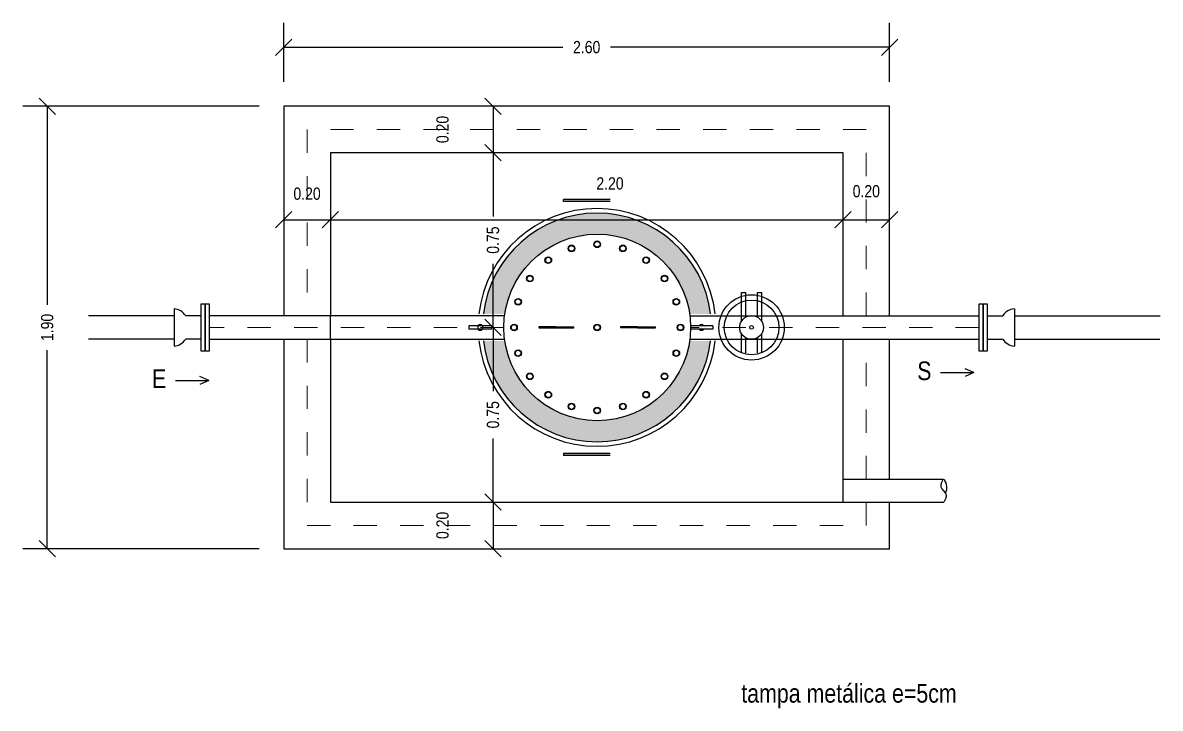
# Model space of a CAD drawing. Header units: metres. Extents: x -128.4 to -111.7, y -101.1 to -82.6.
# Drawn here: x -118.331 to -113.45, y -85.582 to -82.638 of the extents above; entities that cross this region are included whole.
import ezdxf

# ---------------------------------------------------------------- set-up
doc = ezdxf.new("R2010")
doc.units = ezdxf.units.M
doc.linetypes.add('DASHDOT', pattern=[1, 0.5, -0.25, 0, -0.25])
doc.layers.add('BAR-EIXOS', color=8, linetype='DASHDOT')
doc.layers.add('BAR-PECAS', color=7, linetype='Continuous')
doc.styles.get("Standard").update_dxf_attribs({"font": ''})
doc.styles.get('Standard').set_extended_font_data('HelmetCondensed')
doc.dimstyles.get("Standard").update_dxf_attribs({"dimtxt": 0.18, "dimasz": 0.18, "dimexe": 0.18, "dimexo": 0.0625, "dimgap": 0.09, "dimtad": 0, "dimtih": 1, "dimtoh": 1, "dimdec": 4, "dimzin": 0, "dimdsep": 46, "dimtxsty": 'Standard', "dimcen": 0.09, "dimadec": 0, "dimazin": 0, "dimtfac": 1, "dimtdec": 4, "dimtofl": 0, "dimtmove": 0, "dimatfit": 3, "dimfxl": 1, "dimtolj": 1, "dimtzin": 0, "dimarcsym": 0})
pattern_1 = [(37.5, (-119.328802, -82.806022), (-0.0007851, 0.02401439), [0, -0.01894406, 0, -0.02118744, 0, -0.0202527]), (7.5, (-119.3288, -82.806022), (0.02205708, 0.03517297), [0, -0.01021982, 0, -0.01707458, 0, -0.00654318]), (327.5, (-119.344131, -82.806022), (0.03881219, 7.052e-05), [0, -0.0062316, 0, -0.02243376, 0, -0.02928852]), (317.5, (-119.34413, -82.806022), (0.03746597, 0.01093863), [0, -0.0031158, 0, -0.014706575, 0, -0.01682532])]

# ---------------------------------------------------------------- blocks, each defined once
blk = doc.blocks.new('_Oblique')
at = {"color": 0, "linetype": 'ByBlock', "lineweight": -2}
blk.add_line((-0.5, -0.5), (0.5, 0.5), dxfattribs=at)
blk = doc.blocks.new('*D4')
at = {"layer": 'BAR-PECAS', "color": 0, "lineweight": -2, "ltscale": 0.05, "transparency": 16777216}
blk.add_line((-117.0113, -83.4838), (-114.8113, -83.4838), dxfattribs=at)
at = {"layer": 'DEFPOINTS', "color": 0, "ltscale": 0.05, "transparency": 16777216}
for p in [(-117.0113, -83.4838), (-114.8113, -83.4838), (-114.8113, -83.4838)]:
    blk.add_point(p, dxfattribs=at)
at = {"layer": 'BAR-PECAS', "color": 0, "lineweight": -2, "ltscale": 0.05, "transparency": 16777216, "xscale": 0.07, "yscale": 0.07, "zscale": 0.07, "rotation": 180}
blk.add_blockref('_Oblique', (-117.0113, -83.4838), dxfattribs=at)
at = {"layer": 'BAR-PECAS', "color": 0, "lineweight": -2, "ltscale": 0.05, "transparency": 16777216, "xscale": 0.07, "yscale": 0.07, "zscale": 0.07}
blk.add_blockref('_Oblique', (-114.8113, -83.4838), dxfattribs=at)
at = {"layer": 'BAR-PECAS', "color": 0, "lineweight": 9, "ltscale": 0.05, "transparency": 16777216, "insert": (-115.8113, -83.3285), "char_height": 0.0525, "attachment_point": 5}
blk.add_mtext('\\A1;2.20', dxfattribs=at)
blk = doc.blocks.new('_DOTSMALL')
at = {"color": 0, "linetype": 'ByBlock', "const_width": 0.5}
blk.add_lwpolyline([(-0.0625, 0, 1), (0.0625, 0, 1)], format="xyb", close=True, dxfattribs=at)
blk = doc.blocks.new('*D7')
at = {"layer": 'BAR-PECAS', "color": 0, "lineweight": -2, "ltscale": 0.05, "transparency": 16777216}
blk.add_line((-117.2113, -83.4838), (-117.0113, -83.4838), dxfattribs=at)
at = {"layer": 'DEFPOINTS', "color": 0, "ltscale": 0.05, "transparency": 16777216}
for p in [(-117.2113, -83.4838), (-117.0113, -83.4838), (-117.0113, -83.4838)]:
    blk.add_point(p, dxfattribs=at)
at = {"layer": 'BAR-PECAS', "color": 0, "lineweight": -2, "ltscale": 0.05, "transparency": 16777216, "xscale": 0.07, "yscale": 0.07, "zscale": 0.07, "rotation": 180}
blk.add_blockref('_Oblique', (-117.2113, -83.4838), dxfattribs=at)
at = {"layer": 'BAR-PECAS', "color": 0, "lineweight": -2, "ltscale": 0.05, "transparency": 16777216, "xscale": 0.07, "yscale": 0.07, "zscale": 0.07}
blk.add_blockref('_Oblique', (-117.0113, -83.4838), dxfattribs=at)
at = {"layer": 'BAR-PECAS', "color": 0, "lineweight": 9, "ltscale": 0.05, "transparency": 16777216, "insert": (-117.1113, -83.3724), "char_height": 0.0525, "attachment_point": 5}
blk.add_mtext('\\A1;0.20', dxfattribs=at)
blk = doc.blocks.new('*D13')
at = {"layer": 'BAR-PECAS', "color": 0, "lineweight": -2, "ltscale": 0.05, "transparency": 16777216}
blk.add_line((-116.3132, -84.6965), (-116.3132, -84.8965), dxfattribs=at)
at = {"layer": 'DEFPOINTS', "color": 0, "ltscale": 0.05, "transparency": 16777216}
for p in [(-116.3132, -84.6965), (-116.3132, -84.8965), (-116.3132, -84.8965)]:
    blk.add_point(p, dxfattribs=at)
at = {"layer": 'BAR-PECAS', "color": 0, "lineweight": -2, "ltscale": 0.05, "transparency": 16777216, "xscale": 0.07, "yscale": 0.07, "zscale": 0.07}
for p, rotation in [((-116.3132, -84.6965), 90), ((-116.3132, -84.8965), 270)]:
    blk.add_blockref('_Oblique', p, dxfattribs=dict(at, rotation=rotation))
at = {"layer": 'BAR-PECAS', "color": 0, "lineweight": 9, "ltscale": 0.05, "transparency": 16777216, "insert": (-116.5298, -84.7965), "char_height": 0.0525, "attachment_point": 5, "rotation": 90}
blk.add_mtext('\\A1;0.20', dxfattribs=at)
blk = doc.blocks.new('*D14')
at = {"layer": 'BAR-PECAS', "color": 0, "lineweight": -2, "ltscale": 0.05, "transparency": 16777216}
for p, q in [((-116.3132, -83.9465), (-116.3132, -84.2196)), ((-116.3132, -84.6965), (-116.3132, -84.4234))]:
    blk.add_line(p, q, dxfattribs=at)
at = {"layer": 'DEFPOINTS', "color": 0, "ltscale": 0.05, "transparency": 16777216}
for p in [(-116.3132, -83.9465), (-116.3132, -84.6965), (-116.3132, -84.6965)]:
    blk.add_point(p, dxfattribs=at)
at = {"layer": 'BAR-PECAS', "color": 0, "lineweight": -2, "ltscale": 0.05, "transparency": 16777216, "xscale": 0.07, "yscale": 0.07, "zscale": 0.07}
for p, rotation in [((-116.3132, -83.9465), 90), ((-116.3132, -84.6965), 270)]:
    blk.add_blockref('_Oblique', p, dxfattribs=dict(at, rotation=rotation))
at = {"layer": 'BAR-PECAS', "color": 0, "lineweight": 9, "ltscale": 0.05, "transparency": 16777216, "insert": (-116.3132, -84.3215), "char_height": 0.0525, "attachment_point": 5, "rotation": 90}
blk.add_mtext('\\A1;0.75', dxfattribs=at)
blk = doc.blocks.new('*D15')
at = {"layer": 'BAR-PECAS', "color": 0, "lineweight": -2, "ltscale": 0.05, "transparency": 16777216}
for p, q in [((-116.3132, -83.1965), (-116.3132, -83.4696)), ((-116.3132, -83.9465), (-116.3132, -83.6734))]:
    blk.add_line(p, q, dxfattribs=at)
at = {"layer": 'DEFPOINTS', "color": 0, "ltscale": 0.05, "transparency": 16777216}
for p in [(-116.3132, -83.1965), (-116.3132, -83.9465), (-116.3132, -83.9465)]:
    blk.add_point(p, dxfattribs=at)
at = {"layer": 'BAR-PECAS', "color": 0, "lineweight": -2, "ltscale": 0.05, "transparency": 16777216, "xscale": 0.07, "yscale": 0.07, "zscale": 0.07}
for p, rotation in [((-116.3132, -83.1965), 90), ((-116.3132, -83.9465), 270)]:
    blk.add_blockref('_Oblique', p, dxfattribs=dict(at, rotation=rotation))
at = {"layer": 'BAR-PECAS', "color": 0, "lineweight": 9, "ltscale": 0.05, "transparency": 16777216, "insert": (-116.3132, -83.5715), "char_height": 0.0525, "attachment_point": 5, "rotation": 90}
blk.add_mtext('\\A1;0.75', dxfattribs=at)
blk = doc.blocks.new('*D16')
at = {"layer": 'BAR-PECAS', "color": 0, "lineweight": -2, "ltscale": 0.05, "transparency": 16777216}
blk.add_line((-114.8113, -83.4838), (-114.6113, -83.4838), dxfattribs=at)
at = {"layer": 'DEFPOINTS', "color": 0, "ltscale": 0.05, "transparency": 16777216}
for p in [(-114.8113, -83.4838), (-114.6113, -83.4838), (-114.6113, -83.4838)]:
    blk.add_point(p, dxfattribs=at)
at = {"layer": 'BAR-PECAS', "color": 0, "lineweight": -2, "ltscale": 0.05, "transparency": 16777216, "xscale": 0.07, "yscale": 0.07, "zscale": 0.07, "rotation": 180}
blk.add_blockref('_Oblique', (-114.8113, -83.4838), dxfattribs=at)
at = {"layer": 'BAR-PECAS', "color": 0, "lineweight": -2, "ltscale": 0.05, "transparency": 16777216, "xscale": 0.07, "yscale": 0.07, "zscale": 0.07}
blk.add_blockref('_Oblique', (-114.6113, -83.4838), dxfattribs=at)
at = {"layer": 'BAR-PECAS', "color": 0, "lineweight": 9, "ltscale": 0.05, "transparency": 16777216, "insert": (-114.7113, -83.3618), "char_height": 0.0525, "attachment_point": 5}
blk.add_mtext('\\A1;0.20', dxfattribs=at)
blk = doc.blocks.new('*D17')
at = {"layer": 'BAR-PECAS', "color": 0, "lineweight": -2, "ltscale": 0.05, "transparency": 16777216}
blk.add_line((-116.3132, -82.9965), (-116.3132, -83.1965), dxfattribs=at)
at = {"layer": 'DEFPOINTS', "color": 0, "ltscale": 0.05, "transparency": 16777216}
for p in [(-116.3132, -82.9965), (-116.3132, -83.1965), (-116.3132, -83.1965)]:
    blk.add_point(p, dxfattribs=at)
at = {"layer": 'BAR-PECAS', "color": 0, "lineweight": -2, "ltscale": 0.05, "transparency": 16777216, "xscale": 0.07, "yscale": 0.07, "zscale": 0.07}
for p, rotation in [((-116.3132, -82.9965), 90), ((-116.3132, -83.1965), 270)]:
    blk.add_blockref('_Oblique', p, dxfattribs=dict(at, rotation=rotation))
at = {"layer": 'BAR-PECAS', "color": 0, "lineweight": 9, "ltscale": 0.05, "transparency": 16777216, "insert": (-116.5298, -83.0965), "char_height": 0.0525, "attachment_point": 5, "rotation": 90}
blk.add_mtext('\\A1;0.20', dxfattribs=at)
blk = doc.blocks.new('*D23')
at = {"layer": 'BAR-PECAS', "color": 0, "lineweight": -2, "ltscale": 0.05, "transparency": 16777216}
for p, q in [((-117.3163, -82.9965), (-118.3313, -82.9965)), ((-118.2263, -82.9965), (-118.2263, -83.8496)), ((-118.2263, -84.8965), (-118.2263, -84.0434)), ((-117.3163, -84.8965), (-118.3313, -84.8965))]:
    blk.add_line(p, q, dxfattribs=at)
at = {"layer": 'DEFPOINTS', "color": 0, "ltscale": 0.05, "transparency": 16777216}
for p in [(-117.2113, -82.9965), (-118.2263, -84.8965), (-117.2113, -84.8965)]:
    blk.add_point(p, dxfattribs=at)
at = {"layer": 'BAR-PECAS', "color": 0, "lineweight": -2, "ltscale": 0.05, "transparency": 16777216, "xscale": 0.07, "yscale": 0.07, "zscale": 0.07}
for p, rotation in [((-118.2263, -82.9965), 90), ((-118.2263, -84.8965), 270)]:
    blk.add_blockref('_Oblique', p, dxfattribs=dict(at, rotation=rotation))
at = {"layer": 'BAR-PECAS', "color": 0, "lineweight": 9, "ltscale": 0.05, "transparency": 16777216, "insert": (-118.2263, -83.9465), "char_height": 0.0525, "attachment_point": 5, "rotation": 90}
blk.add_mtext('\\A1;1.90', dxfattribs=at)
blk = doc.blocks.new('*D24')
at = {"layer": 'BAR-PECAS', "color": 0, "lineweight": -2, "ltscale": 0.05, "transparency": 16777216}
for p, q in [((-117.2113, -82.8915), (-117.2113, -82.6382)), ((-114.6113, -82.8915), (-114.6113, -82.6382)), ((-117.2113, -82.7432), (-116.0132, -82.7432)), ((-114.6113, -82.7432), (-115.8095, -82.7432))]:
    blk.add_line(p, q, dxfattribs=at)
at = {"layer": 'DEFPOINTS', "color": 0, "ltscale": 0.05, "transparency": 16777216}
for p in [(-114.6113, -82.7432), (-117.2113, -82.9965), (-114.6113, -82.9965)]:
    blk.add_point(p, dxfattribs=at)
at = {"layer": 'BAR-PECAS', "color": 0, "lineweight": -2, "ltscale": 0.05, "transparency": 16777216, "xscale": 0.07, "yscale": 0.07, "zscale": 0.07, "rotation": 180}
blk.add_blockref('_Oblique', (-117.2113, -82.7432), dxfattribs=at)
at = {"layer": 'BAR-PECAS', "color": 0, "lineweight": -2, "ltscale": 0.05, "transparency": 16777216, "xscale": 0.07, "yscale": 0.07, "zscale": 0.07}
blk.add_blockref('_Oblique', (-114.6113, -82.7432), dxfattribs=at)
at = {"layer": 'BAR-PECAS', "color": 0, "lineweight": 9, "ltscale": 0.05, "transparency": 16777216, "insert": (-115.9113, -82.7432), "char_height": 0.0525, "attachment_point": 5}
blk.add_mtext('\\A1;2.60', dxfattribs=at)

msp = doc.modelspace()

# ---------------------------------------------------------------- hatches: boundary and pattern name
at = {"layer": 'BAR-PECAS', "lineweight": 9, "ltscale": 0.05}
for points in [[(-115.8112, -83.4053), (-116.0114, -83.4053), (-116.0114, -83.3965), (-115.8112, -83.3965)], [(-115.8112, -83.4053), (-116.0114, -83.4053), (-116.0114, -83.3965), (-115.8112, -83.3965)], [(-115.8112, -84.4877), (-116.0114, -84.4877), (-116.0114, -84.4965), (-115.8112, -84.4965)], [(-115.8112, -84.4877), (-116.0114, -84.4877), (-116.0114, -84.4965), (-115.8112, -84.4965)]]:
    msp.add_hatch(color=256, dxfattribs=at).paths.add_polyline_path(points)
h = msp.add_hatch(dxfattribs=at)
h.set_pattern_fill('AR-SAND', color=41, scale=0.000490677, style=0)
h.set_pattern_definition(pattern_1)
h.paths.add_polyline_path([(-115.4697, -83.8886), (-115.3797, -83.8886, 0.726208), (-116.2949, -83.7066, -0.081128), (-116.2275, -83.7733, -0.740514)])
h.paths.add_polyline_path([(-116.3542, -83.8886), (-116.2626, -83.8886, -0.075631), (-116.2275, -83.7733, 0.081128), (-116.2949, -83.7066, 0.098478)])
h.paths.add_polyline_path([(-116.2626, -84.0044), (-116.3542, -84.0044, 0.098478), (-116.2949, -84.1864, 0.081128), (-116.2275, -84.1197, -0.075631)])
h.paths.add_polyline_path([(-116.2275, -84.1197, -0.081128), (-116.2949, -84.1864, 0.726208), (-115.3797, -84.0044), (-115.4697, -84.0044, -0.740514)])
h = msp.add_hatch(dxfattribs=at)
h.set_pattern_fill('AR-SAND', color=41, scale=0.000490677, style=0)
h.set_pattern_definition(pattern_1)
h.paths.add_polyline_path([(-115.4697, -83.8886), (-115.3797, -83.8886, 0.726208), (-116.2949, -83.7066, -0.081128), (-116.2275, -83.7733, -0.740514)])
h.paths.add_polyline_path([(-116.3542, -83.8886), (-116.2626, -83.8886, -0.075631), (-116.2275, -83.7733, 0.081128), (-116.2949, -83.7066, 0.098478)])
h.paths.add_polyline_path([(-116.2626, -84.0044), (-116.3542, -84.0044, 0.098478), (-116.2949, -84.1864, 0.081128), (-116.2275, -84.1197, -0.075631)])
h.paths.add_polyline_path([(-116.2275, -84.1197, -0.081128), (-116.2949, -84.1864, 0.726208), (-115.3797, -84.0044), (-115.4697, -84.0044, -0.740514)])

# ---------------------------------------------------------------- linework, layer by layer
for p, q in [((-117.6822, -83.8965), (-118.0486, -83.8965)), ((-117.6822, -83.8665), (-117.6822, -84.0265)), ((-117.5675, -83.8965), (-117.6322, -83.8965)), ((-114.1907, -83.8964), (-114.1261, -83.8964)), ((-114.0761, -83.8664), (-114.0761, -84.0264)), ((-114.0761, -83.8964), (-113.45, -83.8964)), ((-117.6822, -83.9965), (-118.0486, -83.9965)), ((-117.5675, -83.9965), (-117.6322, -83.9965)), ((-114.1907, -83.9964), (-114.1261, -83.9964)), ((-114.0761, -83.9964), (-113.4518, -83.9964)), ((-114.3927, -84.1403), (-114.2494, -84.1403)), ((-114.2494, -84.1403), (-114.2876, -84.1237)), ((-114.2494, -84.1403), (-114.2876, -84.157)), ((-117.6765, -84.1742), (-117.5331, -84.1742)), ((-117.5331, -84.1742), (-117.5714, -84.1575)), ((-117.5331, -84.1742), (-117.5714, -84.1908))]:
    msp.add_line(p, q)
msp.add_lwpolyline([(-117.0113, -83.9965), (-117.0113, -83.8965)])
for centre, start, end in [((-117.6869, -83.931), 32.2621, 85.8104), ((-114.0713, -83.9309), 94.1896, 147.7379), ((-117.6869, -83.9619), 274.1896, 327.7379), ((-114.0713, -83.9619), 212.2621, 265.8104)]:
    msp.add_arc(centre, 0.0647, start, end)
at = {"layer": 'BAR-EIXOS', "lineweight": 13, "ltscale": 0.05}
for p, q in [((-114.7113, -83.0965), (-117.1113, -83.0965)), ((-117.1113, -83.0965), (-117.1113, -83.8965)), ((-114.7113, -83.8965), (-114.7113, -83.0965)), ((-116.2668, -83.9465), (-117.5303, -83.9465)), ((-114.228, -83.9464), (-115.4655, -83.9465)), ((-117.1113, -83.9965), (-117.1113, -84.7965)), ((-114.7113, -84.5984), (-114.7113, -83.9965)), ((-114.7113, -84.7965), (-114.7113, -84.6965)), ((-117.1113, -84.7965), (-114.7113, -84.7965))]:
    msp.add_line(p, q, dxfattribs=at)
at = {"layer": 'BAR-PECAS', "ltscale": 0.05}
for p, q in [((-114.6113, -82.9965), (-117.2113, -82.9965)), ((-117.2113, -82.9965), (-117.2113, -83.8965)), ((-114.6113, -83.8965), (-114.6113, -82.9965)), ((-114.8113, -83.1965), (-117.0113, -83.1965)), ((-117.0113, -83.1965), (-117.0113, -83.8965)), ((-114.8113, -83.8965), (-114.8113, -83.1965)), ((-116.0114, -83.4053), (-116.0114, -83.3965)), ((-116.0114, -83.4053), (-116.0114, -83.3965)), ((-115.8112, -83.3965), (-116.0114, -83.3965)), ((-115.8112, -83.3965), (-116.0114, -83.3965)), ((-115.8112, -83.4053), (-116.0114, -83.4053)), ((-115.8112, -83.4053), (-116.0114, -83.4053)), ((-115.2464, -83.7964), (-115.2277, -83.7964)), ((-115.2464, -83.9185), (-115.2464, -83.7964)), ((-115.2464, -83.7964), (-115.2277, -83.7964)), ((-115.2277, -83.9015), (-115.2277, -83.7964)), ((-115.1777, -83.7964), (-115.159, -83.7964)), ((-115.1777, -83.9026), (-115.1777, -83.7964)), ((-115.1777, -83.7964), (-115.159, -83.7964)), ((-115.159, -83.9218), (-115.159, -83.7964)), ((-117.5489, -83.8464), (-117.5675, -83.8464)), ((-117.5675, -83.8464), (-117.5675, -84.0465)), ((-117.5303, -83.8464), (-117.5489, -83.8464)), ((-117.5489, -83.8464), (-117.5489, -84.0465)), ((-117.5489, -84.0465), (-117.5489, -83.8464)), ((-117.5303, -84.0465), (-117.5303, -83.8464)), ((-115.2464, -83.9185), (-115.2464, -83.8385)), ((-115.2277, -83.9015), (-115.2277, -83.8385)), ((-115.1777, -83.9026), (-115.1777, -83.8385)), ((-115.159, -83.9218), (-115.159, -83.8385)), ((-114.228, -83.8464), (-114.228, -84.0465)), ((-114.2094, -83.8464), (-114.228, -83.8464)), ((-114.2094, -84.0465), (-114.2094, -83.8464)), ((-114.2094, -83.8464), (-114.2094, -84.0465)), ((-114.1907, -83.8464), (-114.2094, -83.8464)), ((-114.1907, -84.0465), (-114.1907, -83.8464)), ((-116.2637, -83.8965), (-117.5303, -83.8965)), ((-115.4686, -83.8965), (-114.228, -83.8965)), ((-116.3195, -83.9392), (-116.4165, -83.9392)), ((-116.4165, -83.9392), (-116.4165, -83.9538)), ((-116.4165, -83.9392), (-116.4165, -83.9538)), ((-116.3195, -83.9392), (-116.4165, -83.9392)), ((-116.3195, -83.9539), (-116.4165, -83.9538)), ((-116.3195, -83.9539), (-116.4165, -83.9538)), ((-116.368, -83.9465), (-116.3686, -83.9465)), ((-116.368, -83.9465), (-116.3686, -83.9465)), ((-116.3195, -83.9392), (-116.3195, -83.9539)), ((-116.3195, -83.9392), (-116.3195, -83.9539)), ((-116.1167, -83.9445), (-116.1167, -83.9485)), ((-116.1167, -83.9445), (-116.1167, -83.9485)), ((-116.0431, -83.9445), (-116.1167, -83.9445)), ((-116.1167, -83.9445), (-115.9667, -83.9445)), ((-116.0431, -83.9445), (-116.1167, -83.9445)), ((-116.0431, -83.9485), (-116.1167, -83.9485)), ((-116.1167, -83.9485), (-115.9667, -83.9485)), ((-116.0431, -83.9485), (-116.1167, -83.9485)), ((-116.0431, -83.9445), (-115.9695, -83.9445)), ((-116.0431, -83.9485), (-115.9695, -83.9485)), ((-115.9667, -83.9485), (-115.9667, -83.9445)), ((-115.7667, -83.9445), (-115.7667, -83.9485)), ((-115.7667, -83.9445), (-115.7667, -83.9485)), ((-115.6931, -83.9445), (-115.7667, -83.9445)), ((-115.6931, -83.9445), (-115.7667, -83.9445)), ((-115.6931, -83.9485), (-115.7667, -83.9485)), ((-115.6931, -83.9485), (-115.7667, -83.9485)), ((-115.6931, -83.9445), (-115.6162, -83.9445)), ((-115.6931, -83.9445), (-115.6195, -83.9445)), ((-115.6931, -83.9485), (-115.6162, -83.9485)), ((-115.6931, -83.9485), (-115.6195, -83.9485)), ((-115.6162, -83.9485), (-115.6162, -83.9445)), ((-115.4665, -83.9392), (-115.4665, -83.9538)), ((-115.4665, -83.9392), (-115.4665, -83.9538)), ((-115.3694, -83.9392), (-115.4665, -83.9392)), ((-115.3694, -83.9392), (-115.4665, -83.9392)), ((-115.3694, -83.9539), (-115.4665, -83.9538)), ((-115.3694, -83.9539), (-115.4665, -83.9538)), ((-115.4179, -83.9465), (-115.4186, -83.9465)), ((-115.4179, -83.9465), (-115.4186, -83.9465)), ((-115.3694, -83.9392), (-115.3694, -83.9539)), ((-117.5303, -83.9965), (-116.2637, -83.9965)), ((-117.2113, -83.9965), (-117.2113, -84.8965)), ((-117.0113, -83.9965), (-117.0113, -84.6965)), ((-115.4686, -83.9965), (-114.228, -83.9965)), ((-115.2464, -84.056), (-115.2464, -83.9745)), ((-115.2464, -84.056), (-115.2464, -83.9745)), ((-115.2277, -84.056), (-115.2277, -83.9915)), ((-115.2277, -84.056), (-115.2277, -83.9915)), ((-115.1777, -84.0552), (-115.1777, -83.9904)), ((-115.1777, -84.0552), (-115.1777, -83.9904)), ((-115.159, -84.0552), (-115.159, -83.9712)), ((-115.159, -84.0552), (-115.159, -83.9712)), ((-114.8113, -84.6965), (-114.8113, -83.9965)), ((-114.6113, -84.5984), (-114.6113, -83.9965)), ((-117.5675, -84.0465), (-117.5489, -84.0465)), ((-117.5675, -84.0465), (-117.5489, -84.0465)), ((-117.5489, -84.0465), (-117.5303, -84.0465)), ((-117.5489, -84.0465), (-117.5303, -84.0465)), ((-114.228, -84.0465), (-114.2094, -84.0465)), ((-114.228, -84.0465), (-114.2094, -84.0465)), ((-114.2094, -84.0465), (-114.1907, -84.0465)), ((-114.2094, -84.0465), (-114.1907, -84.0465)), ((-116.0114, -84.4877), (-116.0114, -84.4965)), ((-116.0114, -84.4877), (-116.0114, -84.4965)), ((-115.8112, -84.4877), (-116.0114, -84.4877)), ((-115.8112, -84.4877), (-116.0114, -84.4877)), ((-115.8112, -84.4965), (-116.0114, -84.4965)), ((-115.8112, -84.4965), (-116.0114, -84.4965)), ((-114.8113, -84.5984), (-114.3809, -84.5984)), ((-117.0113, -84.6965), (-114.8113, -84.6965)), ((-114.8113, -84.6965), (-114.3793, -84.6965)), ((-114.6113, -84.8965), (-114.6113, -84.6965)), ((-117.2113, -84.8965), (-114.6113, -84.8965))]:
    msp.add_line(p, q, dxfattribs=at)
for centre, radius in [((-115.8662, -83.9465), 0.4007), ((-115.8662, -83.9465), 0.4007), ((-115.9765, -83.607), 0.0142), ((-115.9765, -83.607), 0.0142), ((-115.9765, -83.607), 0.0123), ((-115.9765, -83.607), 0.0123), ((-115.8662, -83.5895), 0.0142), ((-115.8662, -83.5895), 0.0142), ((-115.8662, -83.5895), 0.0123), ((-115.8662, -83.5895), 0.0123), ((-115.7559, -83.607), 0.0142), ((-115.7559, -83.607), 0.0142), ((-115.7559, -83.607), 0.0123), ((-115.7559, -83.607), 0.0123), ((-116.076, -83.6577), 0.0142), ((-116.076, -83.6577), 0.0142), ((-116.076, -83.6577), 0.0123), ((-116.076, -83.6577), 0.0123), ((-115.6563, -83.6577), 0.0142), ((-115.6563, -83.6577), 0.0142), ((-115.6563, -83.6577), 0.0123), ((-115.6563, -83.6577), 0.0123), ((-116.155, -83.7367), 0.0142), ((-116.155, -83.7367), 0.0142), ((-116.155, -83.7367), 0.0123), ((-116.155, -83.7367), 0.0123), ((-115.5774, -83.7367), 0.0142), ((-115.5774, -83.7367), 0.0142), ((-115.5774, -83.7367), 0.0123), ((-115.5774, -83.7367), 0.0123), ((-115.2037, -83.9465), 0.1403), ((-115.2037, -83.9465), 0.1403), ((-116.2057, -83.8362), 0.0142), ((-116.2057, -83.8362), 0.0142), ((-116.2057, -83.8362), 0.0123), ((-116.2057, -83.8362), 0.0123), ((-115.5267, -83.8362), 0.0142), ((-115.5267, -83.8362), 0.0142), ((-115.5267, -83.8362), 0.0123), ((-115.5267, -83.8362), 0.0123), ((-115.2037, -83.9465), 0.1175), ((-115.2037, -83.9465), 0.1175), ((-115.2037, -83.9465), 0.051), ((-115.2037, -83.9465), 0.051), ((-116.2232, -83.9465), 0.0142), ((-116.2232, -83.9465), 0.0142), ((-116.2232, -83.9465), 0.0123), ((-116.2232, -83.9465), 0.0123), ((-115.8662, -83.9465), 0.0142), ((-115.8662, -83.9465), 0.0142), ((-115.8662, -83.9465), 0.0123), ((-115.8662, -83.9465), 0.0123), ((-115.5092, -83.9465), 0.0142), ((-115.5092, -83.9465), 0.0142), ((-115.5092, -83.9465), 0.0123), ((-115.5092, -83.9465), 0.0123), ((-115.2037, -83.9465), 0.00775), ((-115.2037, -83.9465), 0.00775), ((-116.2057, -84.0568), 0.0142), ((-116.2057, -84.0568), 0.0142), ((-116.2057, -84.0568), 0.0123), ((-116.2057, -84.0568), 0.0123), ((-115.5267, -84.0568), 0.0142), ((-115.5267, -84.0568), 0.0142), ((-115.5267, -84.0568), 0.0123), ((-115.5267, -84.0568), 0.0123), ((-116.155, -84.1563), 0.0142), ((-116.155, -84.1563), 0.0142), ((-116.155, -84.1563), 0.0123), ((-116.155, -84.1563), 0.0123), ((-115.5774, -84.1563), 0.0142), ((-115.5774, -84.1563), 0.0142), ((-115.5774, -84.1563), 0.0123), ((-115.5774, -84.1563), 0.0123), ((-116.076, -84.2353), 0.0142), ((-116.076, -84.2353), 0.0142), ((-116.076, -84.2353), 0.0123), ((-116.076, -84.2353), 0.0123), ((-115.6563, -84.2353), 0.0142), ((-115.6563, -84.2353), 0.0142), ((-115.6563, -84.2353), 0.0123), ((-115.6563, -84.2353), 0.0123), ((-115.9765, -84.286), 0.0142), ((-115.9765, -84.286), 0.0142), ((-115.9765, -84.286), 0.0123), ((-115.9765, -84.286), 0.0123), ((-115.8662, -84.3035), 0.0142), ((-115.8662, -84.3035), 0.0142), ((-115.8662, -84.3035), 0.0123), ((-115.8662, -84.3035), 0.0123), ((-115.7559, -84.286), 0.0142), ((-115.7559, -84.286), 0.0142), ((-115.7559, -84.286), 0.0123), ((-115.7559, -84.286), 0.0123)]:
    msp.add_circle(centre, radius, dxfattribs=at)
for centre, radius, start, end in [((-115.8669, -83.9465), 0.5103, 6.5149, 173.4851), ((-115.8669, -83.9465), 0.5103, 6.5149, 173.4851), ((-115.8669, -83.9465), 0.4907, 6.7767, 173.2233), ((-115.8669, -83.9465), 0.4907, 6.7767, 173.2233), ((-116.3686, -83.9465), 0.0123, 36.8699, 143.1301), ((-116.3686, -83.9465), 0.0123, 36.8699, 143.1301), ((-116.3686, -83.9465), 0.0123, 216.824, 323.0842), ((-116.3686, -83.9465), 0.0123, 216.824, 323.0842), ((-115.868, -83.9465), 0.5103, 179.161, 180.845), ((-115.868, -83.9465), 0.5103, 179.161, 180.845), ((-115.868, -83.9465), 0.4907, 179.1436, 180.8635), ((-115.868, -83.9465), 0.4907, 179.1436, 180.8635), ((-116.3686, -83.9465), 0.0123, 359.977, 0.1223), ((-116.3686, -83.9465), 0.0123, 359.977, 0.1223), ((-115.4186, -83.9465), 0.0123, 36.8699, 143.1301), ((-115.4186, -83.9465), 0.0123, 36.8699, 143.1301), ((-115.4186, -83.9465), 0.0123, 216.824, 323.0842), ((-115.4186, -83.9465), 0.0123, 216.824, 323.0842), ((-115.4186, -83.9465), 0.0123, 359.977, 0.1223), ((-115.4186, -83.9465), 0.0123, 359.977, 0.1223), ((-115.8669, -83.9465), 0.5103, 186.5149, 353.4851), ((-115.8669, -83.9465), 0.5103, 186.5149, 353.4851), ((-115.8669, -83.9465), 0.4907, 186.7767, 353.2233), ((-115.8669, -83.9465), 0.4907, 186.7767, 353.2233)]:
    msp.add_arc(centre, radius, start, end, dxfattribs=at)
for points in [[(-114.3809, -84.5984), (-114.3918, -84.6305), (-114.3684, -84.6648), (-114.3793, -84.6965)], [(-114.3809, -84.5984), (-114.3918, -84.6305), (-114.3684, -84.6648), (-114.3793, -84.6965)], [(-114.3778, -84.5984), (-114.3668, -84.629), (-114.3715, -84.6581)], [(-114.3778, -84.5984), (-114.3668, -84.629), (-114.3715, -84.6581)]]:
    msp.add_spline(points, degree=3, dxfattribs=at)

# ---------------------------------------------------------------- texts
at = {"lineweight": 9, "char_height": 0.08, "attachment_point": 1}
for s, insert, width in [('S', (-114.4928, -84.0926), 0.3302), ('E', (-117.7766, -84.1264), 0.3302), ('tampa metálica e=5cm', (-115.248, -85.4774), 0.95056)]:
    msp.add_mtext(s, dxfattribs=dict(at, insert=insert, width=width))

# ---------------------------------------------------------------- dimensions: what is measured, and where the dimension line sits
at = {"layer": 'BAR-PECAS', "color": 160, "lineweight": 9, "ltscale": 0.05}
dim = msp.add_linear_dim(base=(-114.6113, -82.7432), p1=(-117.2113, -82.9965), p2=(-114.6113, -82.9965), dimstyle='Standard', override={"dimscale": 0.035, "dimtxt": 1.5, "dimasz": 2, "dimexe": 3, "dimexo": 3, "dimgap": 0.625, "dimtih": 0, "dimtoh": 0, "dimdec": 2, "dimzin": 1, "dimblk1": 'Oblique', "dimblk2": 'Oblique', "dimsah": 1, "dimcen": 2.5, "dimtdec": 2, "dimtmove": 2, "dimldrblk": 'DOTSMALL'}, dxfattribs=at)
dim.commit()
dim.dimension.update_dxf_attribs({"geometry": '*D24', "text_midpoint": (-115.9113, -82.7432)})
for base, p1, p2, picture, middle in [((-118.2263, -84.8965), (-117.2113, -82.9965), (-117.2113, -84.8965), '*D23', (-118.2263, -83.9465)), ((-116.3132, -83.1965), (-116.3132, -82.9965), (-116.3132, -83.1965), '*D17', (-116.5298, -83.0965)), ((-116.3132, -83.9465), (-116.3132, -83.1965), (-116.3132, -83.9465), '*D15', (-116.3132, -83.5715)), ((-116.3132, -84.6965), (-116.3132, -83.9465), (-116.3132, -84.6965), '*D14', (-116.3132, -84.3215)), ((-116.3132, -84.8965), (-116.3132, -84.6965), (-116.3132, -84.8965), '*D13', (-116.5298, -84.7965))]:
    dim = msp.add_linear_dim(base=base, p1=p1, p2=p2, angle=90, dimstyle='Standard', override={"dimscale": 0.035, "dimtxt": 1.5, "dimasz": 2, "dimexe": 3, "dimexo": 3, "dimgap": 0.625, "dimtih": 0, "dimtoh": 0, "dimdec": 2, "dimzin": 1, "dimblk1": 'Oblique', "dimblk2": 'Oblique', "dimsah": 1, "dimcen": 2.5, "dimtdec": 2, "dimtmove": 2, "dimldrblk": 'DOTSMALL'}, dxfattribs=at)
    dim.commit()
    dim.dimension.update_dxf_attribs({"geometry": picture, "text_midpoint": middle})
for base, p1, p2, picture, middle in [((-114.8113, -83.4838), (-117.0113, -83.4838), (-114.8113, -83.4838), '*D4', (-115.8113, -83.3285)), ((-117.0113, -83.4838), (-117.2113, -83.4838), (-117.0113, -83.4838), '*D7', (-117.1113, -83.3724)), ((-114.6113, -83.4838), (-114.8113, -83.4838), (-114.6113, -83.4838), '*D16', (-114.7113, -83.3618))]:
    dim = msp.add_linear_dim(base=base, p1=p1, p2=p2, dimstyle='Standard', override={"dimscale": 0.035, "dimtxt": 1.5, "dimasz": 2, "dimexe": 3, "dimexo": 3, "dimgap": 0.625, "dimtih": 0, "dimtoh": 0, "dimdec": 2, "dimzin": 1, "dimblk1": 'Oblique', "dimblk2": 'Oblique', "dimsah": 1, "dimcen": 2.5, "dimtdec": 2, "dimtmove": 2, "dimldrblk": 'DOTSMALL'}, dxfattribs=at)
    dim.commit()
    dim.dimension.update_dxf_attribs({"geometry": picture, "text_midpoint": middle, "dimtype": 160})

doc.saveas('drawing.dxf')
